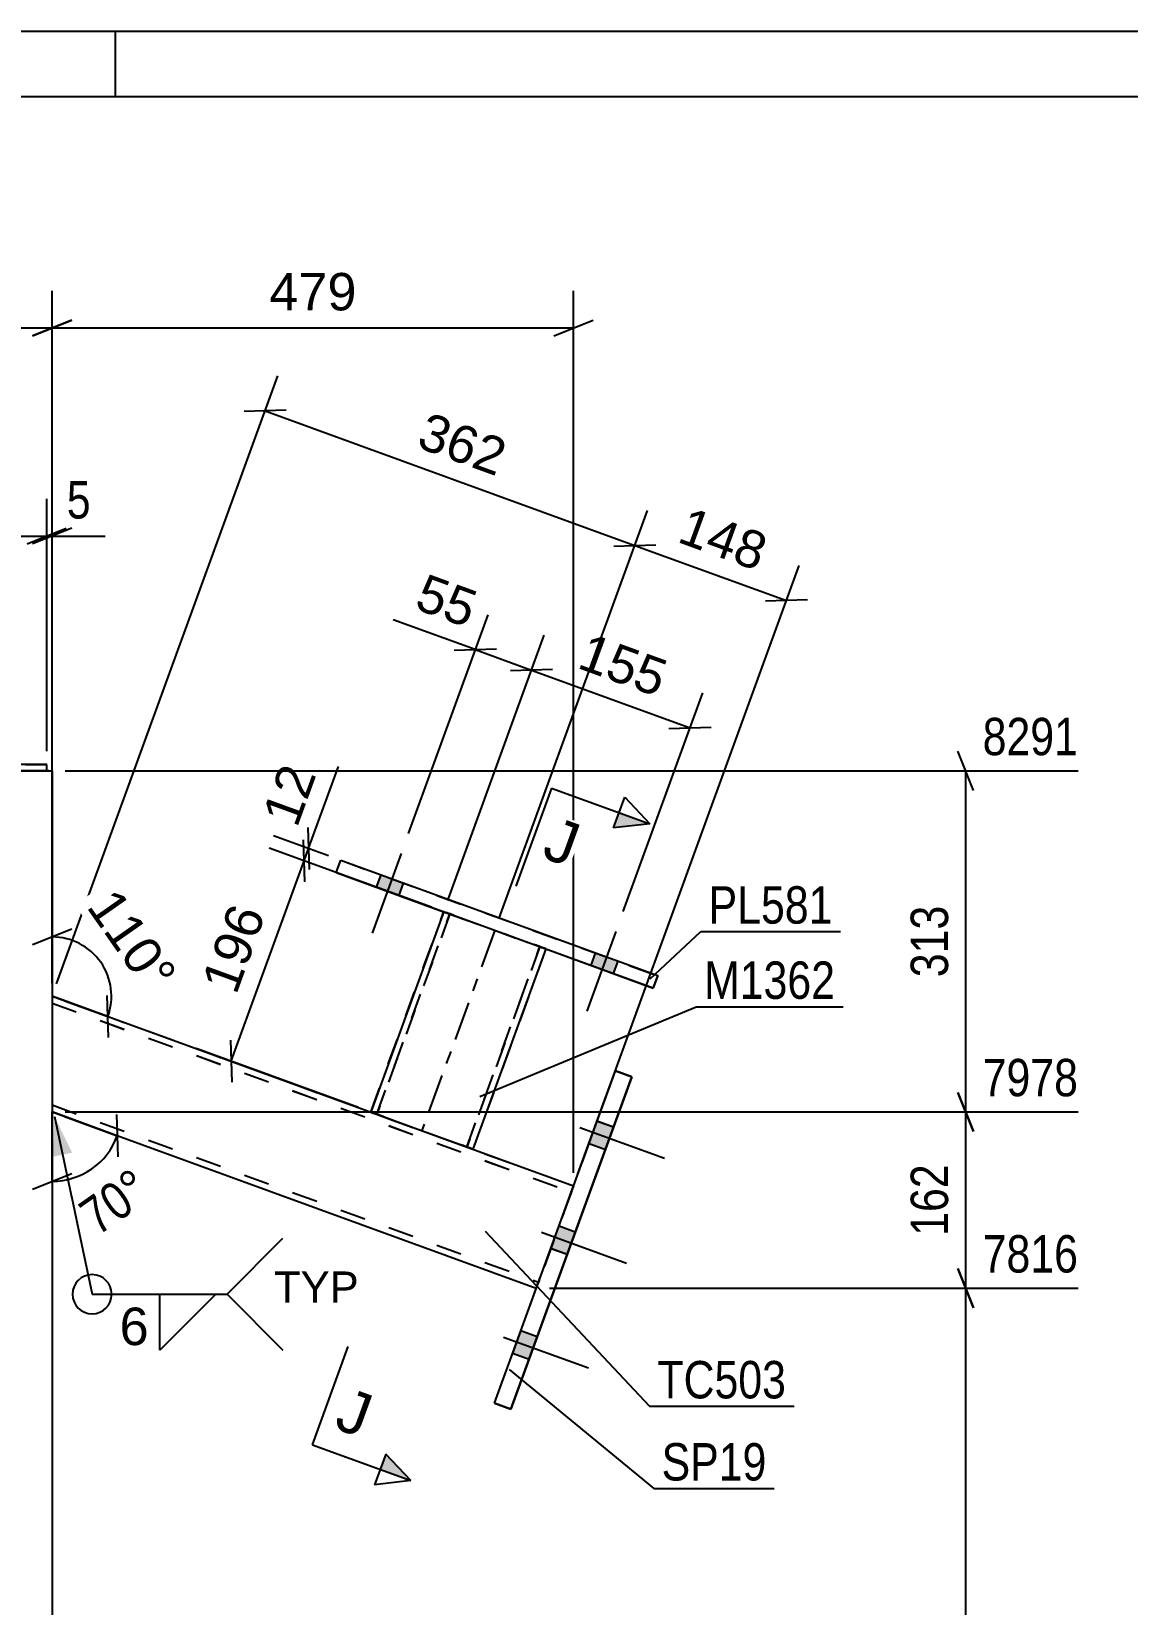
# Model space of a CAD drawing. Header units: millimetres. Extents: x -150 to 444, y -739 to 230.
# Drawn here: x 228 to 311.9, y 109.3 to 229.8 of the extents above; entities that cross this region are included whole.
import ezdxf

# ---------------------------------------------------------------- set-up
doc = ezdxf.new("R2010")
doc.units = ezdxf.units.MM
doc.linetypes.add('DXK_LINE_DOT2', pattern=[3.9198, 1.9599, -1.9599])
doc.linetypes.add('DXK_LINE_DOT3', pattern=[5.9187, 2.979, -0.9799, 0.9799, -0.9799])
doc.styles.add('Arial', font='ARIAL.TTF', dxfattribs={"height": 0.2})
doc.styles.add('Arial Narrow', font='ARIALN.TTF', dxfattribs={"height": 0.2})

# ---------------------------------------------------------------- blocks, each defined once
blk = doc.blocks.new('Unknown-284930291-1134')
at = {"color": 5, "linetype": 'Continuous'}
for p, q in [((444.4, 229.79), (-149.6, 229.79)), ((234.4, 224.79), (234.4, 229.79)), ((439.4, 224.79), (-144.6, 224.79))]:
    blk.add_line(p, q, dxfattribs=at)
blk = doc.blocks.new('Part-284930291-2192 - 2170')
at = {"color": 2, "linetype": 'Continuous'}
for p, q in [((229.54, 155.91), (269.47, 141.37)), ((229.54, 147.04), (266.62, 133.54)), ((229.54, 147.04), (266.62, 133.54))]:
    blk.add_line(p, q, dxfattribs=at)
at = {"color": 7, "linetype": 'DXK_LINE_DOT2'}
for p, q in [((229.54, 155.91), (229.54, 147.04)), ((229.54, 155.91), (269.47, 141.37)), ((229.54, 155.38), (269.3, 140.9)), ((229.54, 155.37), (269.3, 140.9)), ((229.54, 147.57), (266.79, 134.01)), ((229.54, 147.57), (266.79, 134.01)), ((269.37, 141.1), (269.26, 140.79)), ((269.3, 140.9), (269.37, 141.1)), ((269.45, 141.3), (269.37, 141.1)), ((269.37, 141.1), (269.45, 141.3)), ((269.47, 141.37), (269.45, 141.3)), ((269.45, 141.3), (269.47, 141.37)), ((269.47, 141.37), (269.47, 141.37)), ((269.3, 140.9), (266.81, 134.05)), ((269.26, 140.79), (266.83, 134.12)), ((269.25, 140.76), (266.84, 134.15)), ((269.25, 140.76), (266.9, 134.3)), ((269.25, 140.76), (269.29, 140.87)), ((269.29, 140.87), (269.25, 140.76)), ((269.29, 140.87), (269.3, 140.9)), ((269.3, 140.9), (269.29, 140.87)), ((269.3, 140.9), (269.3, 140.9)), ((266.72, 133.82), (266.65, 133.61)), ((266.65, 133.61), (266.72, 133.82)), ((266.83, 134.12), (266.72, 133.82)), ((266.72, 133.82), (266.81, 134.05)), ((266.81, 134.05), (266.79, 134.01)), ((266.79, 134.01), (266.81, 134.05)), ((266.79, 134.01), (266.79, 134.01)), ((266.84, 134.15), (266.81, 134.05)), ((266.81, 134.05), (266.84, 134.15)), ((266.84, 134.15), (266.9, 134.3)), ((266.65, 133.61), (266.62, 133.54)), ((266.62, 133.54), (266.65, 133.61)), ((266.62, 133.54), (266.62, 133.54)), ((266.62, 133.54), (266.62, 133.54))]:
    blk.add_line(p, q, dxfattribs=at)
blk = doc.blocks.new('Bolt-284930291-2201 - 2170')
at = {"linetype": 'Continuous'}
for points in [[(271.91, 144.17), (272.54, 145.89), (271.28, 146.35), (270.66, 144.62)], [(271.91, 144.17), (272.54, 145.89), (271.28, 146.34), (270.66, 144.62)], [(271.91, 144.16), (272.54, 145.89), (271.28, 146.34), (270.66, 144.62)], [(268.99, 136.14), (269.61, 137.86), (268.36, 138.32), (267.73, 136.6)], [(268.99, 136.14), (269.61, 137.86), (268.36, 138.32), (267.73, 136.59)], [(266.07, 128.11), (266.69, 129.84), (265.44, 130.29), (264.81, 128.57)], [(266.07, 128.11), (266.69, 129.83), (265.44, 130.29), (264.81, 128.57)], [(266.07, 128.11), (266.69, 129.83), (265.44, 130.29), (264.81, 128.57)]]:
    blk.add_hatch(color=1, dxfattribs=at).paths.add_polyline_path(points)
at = {"color": 1, "linetype": 'Continuous'}
for p, q in [((269.95, 145.85), (276.45, 143.49)), ((269.95, 145.85), (276.45, 143.49)), ((269.95, 145.85), (276.45, 143.49)), ((271.28, 146.35), (272.54, 145.89)), ((271.28, 146.34), (272.54, 145.89)), ((271.28, 146.34), (272.54, 145.89)), ((270.66, 144.62), (271.91, 144.17)), ((270.66, 144.62), (271.91, 144.17)), ((270.66, 144.62), (271.91, 144.16)), ((267.03, 137.83), (273.53, 135.46)), ((267.03, 137.83), (273.53, 135.46)), ((268.36, 138.32), (269.61, 137.86)), ((268.36, 138.32), (269.61, 137.86)), ((267.73, 136.6), (268.99, 136.14)), ((267.73, 136.59), (268.99, 136.14)), ((265.44, 130.29), (266.69, 129.84)), ((265.44, 130.29), (266.69, 129.83)), ((265.44, 130.29), (266.69, 129.83)), ((264.11, 129.8), (270.61, 127.44)), ((264.11, 129.8), (270.61, 127.43)), ((264.11, 129.8), (270.61, 127.43)), ((264.81, 128.57), (266.07, 128.11)), ((264.81, 128.57), (266.07, 128.11)), ((264.81, 128.57), (266.07, 128.11))]:
    blk.add_line(p, q, dxfattribs=at)
blk = doc.blocks.new('Part-284930291-2272 - 2170')
at = {"color": 2, "linetype": 'Continuous'}
for p, q in [((263.42, 124.73), (272.68, 150.18)), ((264.67, 124.28), (273.93, 149.73)), ((273.93, 149.72), (264.67, 124.27)), ((273.93, 149.73), (272.68, 150.18)), ((273.93, 149.72), (273.93, 149.73)), ((273.93, 149.72), (273.93, 149.72)), ((264.67, 124.27), (263.42, 124.73)), ((263.42, 124.73), (263.42, 124.73)), ((263.42, 124.73), (263.42, 124.73)), ((263.42, 124.73), (264.67, 124.28)), ((264.67, 124.27), (264.67, 124.28))]:
    blk.add_line(p, q, dxfattribs=at)
at = {"color": 7, "linetype": 'DXK_LINE_DOT2'}
for p, q in [((263.42, 124.73), (272.68, 150.18)), ((272.68, 150.18), (273.93, 149.72)), ((272.68, 150.18), (272.68, 150.18))]:
    blk.add_line(p, q, dxfattribs=at)
blk = doc.blocks.new('Bolt-284930291-2348 - 2170')
at = {"linetype": 'Continuous'}
for points in [[(254.36, 164.26), (256.08, 163.63), (256.42, 164.57), (254.7, 165.2)], [(270.8, 158.27), (272.52, 157.64), (272.87, 158.58), (271.14, 159.21)]]:
    blk.add_hatch(color=1, dxfattribs=at).paths.add_polyline_path(points)
at = {"color": 1, "linetype": 'Continuous'}
for p, q in [((256.27, 166.84), (254.05, 160.73)), ((254.7, 165.2), (254.36, 164.26)), ((256.42, 164.57), (256.08, 163.63)), ((272.72, 160.85), (270.49, 154.75)), ((271.14, 159.21), (270.8, 158.27)), ((272.87, 158.58), (272.52, 157.64))]:
    blk.add_line(p, q, dxfattribs=at)
blk = doc.blocks.new('Bolt-284930291-2347 - 2170')
at = {"linetype": 'Continuous'}
for points in [[(254.36, 164.26), (256.08, 163.63), (256.42, 164.57), (254.7, 165.2)], [(270.8, 158.27), (272.52, 157.65), (272.87, 158.59), (271.14, 159.21)]]:
    blk.add_hatch(color=1, dxfattribs=at).paths.add_polyline_path(points)
at = {"color": 1, "linetype": 'Continuous'}
for p, q in [((256.27, 166.84), (254.05, 160.73)), ((254.7, 165.2), (254.36, 164.26)), ((256.42, 164.57), (256.08, 163.63)), ((272.72, 160.86), (270.49, 154.75)), ((271.14, 159.21), (270.8, 158.27)), ((272.87, 158.59), (272.52, 157.65))]:
    blk.add_line(p, q, dxfattribs=at)
blk = doc.blocks.new('Part-284930291-2243 - 2170')
at = {"color": 2, "linetype": 'Continuous'}
for p, q in [((229.12, 173.66), (188.29, 173.66)), ((188.29, 173.16), (188.29, 173.66)), ((229.12, 173.16), (229.12, 173.66)), ((188.29, 173.16), (189.68, 173.16)), ((229.12, 173.16), (227.72, 173.16))]:
    blk.add_line(p, q, dxfattribs=at)
at = {"color": 7, "linetype": 'DXK_LINE_DOT2'}
for p, q in [((188.29, 173.65), (229.12, 173.65)), ((188.29, 173.15), (188.29, 173.16)), ((188.29, 173.15), (188.29, 173.16)), ((229.12, 173.15), (188.29, 173.15)), ((227.72, 173.16), (189.68, 173.16)), ((229.12, 173.15), (229.12, 173.16)), ((229.12, 173.16), (229.12, 173.15))]:
    blk.add_line(p, q, dxfattribs=at)
blk = doc.blocks.new('Part-284930291-2309 - 2170')
at = {"color": 7, "linetype": 'DXK_LINE_DOT2'}
for p, q in [((228.56, 173.15), (227.48, 173.15)), ((228.56, 173.16), (227.72, 173.16)), ((229.12, 173.16), (228.56, 173.16)), ((229.28, 173.15), (228.56, 173.15)), ((229.54, 173.15), (229.28, 173.15))]:
    blk.add_line(p, q, dxfattribs=at)
at = {"color": 2, "linetype": 'Continuous'}
for p, q in [((229.28, 173.16), (229.12, 173.16)), ((229.28, 173.16), (229.54, 173.16)), ((229.54, 173.16), (229.54, 107.61))]:
    blk.add_line(p, q, dxfattribs=at)
blk = doc.blocks.new('Part-284930291-2341 - 2170')
at = {"color": 2, "linetype": 'Continuous'}
for p, q in [((259.53, 162.38), (253.94, 147.03)), ((267.36, 159.53), (261.77, 144.18)), ((254.01, 147.01), (253.94, 147.03)), ((253.94, 147.03), (254.01, 147)), ((254.21, 146.93), (254.01, 147.01)), ((254.01, 147), (254.21, 146.93)), ((254.52, 146.82), (254.21, 146.93)), ((254.21, 146.93), (254.41, 146.86)), ((254.45, 146.85), (254.41, 146.86)), ((254.55, 146.81), (254.45, 146.85)), ((254.88, 146.69), (254.52, 146.82)), ((254.7, 146.75), (254.55, 146.81)), ((254.7, 146.75), (261.01, 144.46)), ((254.88, 146.69), (260.83, 144.52)), ((261.19, 144.39), (260.83, 144.52)), ((261.16, 144.4), (261.01, 144.46)), ((261.26, 144.36), (261.16, 144.4)), ((261.5, 144.28), (261.19, 144.39)), ((261.3, 144.35), (261.26, 144.36)), ((261.3, 144.35), (261.5, 144.28)), ((261.5, 144.28), (261.7, 144.21)), ((261.7, 144.21), (261.5, 144.28)), ((261.7, 144.21), (261.77, 144.18)), ((261.77, 144.18), (261.7, 144.21))]:
    blk.add_line(p, q, dxfattribs=at)
at = {"color": 7, "linetype": 'DXK_LINE_DOT2'}
for p, q in [((253.94, 147.03), (259.53, 162.38)), ((254.41, 146.86), (260, 162.21)), ((260, 162.21), (254.41, 146.86)), ((259.53, 162.38), (259.53, 162.38)), ((259.53, 162.38), (259.53, 162.38)), ((259.6, 162.35), (259.53, 162.38)), ((259.53, 162.38), (259.6, 162.35)), ((259.8, 162.28), (259.6, 162.35)), ((259.6, 162.35), (259.8, 162.28)), ((260.03, 162.19), (259.8, 162.28)), ((259.8, 162.28), (260.11, 162.17)), ((260, 162.21), (260, 162.21)), ((260.03, 162.2), (260, 162.21)), ((260, 162.21), (260.03, 162.19)), ((260.13, 162.16), (260.03, 162.2)), ((260.03, 162.19), (260.13, 162.16)), ((260.29, 162.1), (260.03, 162.19)), ((260.11, 162.17), (260.47, 162.04)), ((260.29, 162.1), (260.13, 162.16)), ((260.13, 162.16), (260.29, 162.1)), ((260.29, 162.1), (266.42, 159.87)), ((260.29, 162.1), (266.6, 159.81)), ((260.29, 162.1), (266.6, 159.81)), ((260.47, 162.04), (266.42, 159.87)), ((261.3, 144.35), (266.89, 159.7)), ((266.89, 159.7), (261.3, 144.35)), ((267.36, 159.53), (261.77, 144.18)), ((266.42, 159.87), (266.78, 159.74)), ((266.75, 159.75), (266.42, 159.87)), ((266.75, 159.75), (266.6, 159.81)), ((266.6, 159.81), (266.75, 159.75)), ((266.85, 159.71), (266.75, 159.75)), ((266.75, 159.75), (266.85, 159.71)), ((267.08, 159.63), (266.75, 159.75)), ((266.78, 159.74), (267.08, 159.63)), ((266.89, 159.7), (266.85, 159.71)), ((266.85, 159.71), (266.89, 159.7)), ((266.89, 159.7), (266.89, 159.7)), ((267.08, 159.63), (267.29, 159.56)), ((267.29, 159.55), (267.08, 159.63)), ((267.29, 159.56), (267.36, 159.53)), ((267.36, 159.53), (267.29, 159.55)), ((267.36, 159.53), (267.36, 159.53)), ((267.36, 159.53), (267.36, 159.53)), ((253.94, 147.03), (253.94, 147.03)), ((254.41, 146.86), (254.41, 146.86)), ((254.41, 146.86), (254.45, 146.85)), ((254.41, 146.86), (254.45, 146.85)), ((254.45, 146.85), (254.55, 146.81)), ((254.45, 146.85), (254.52, 146.82)), ((254.52, 146.82), (254.7, 146.75)), ((254.55, 146.81), (254.7, 146.76)), ((254.7, 146.76), (261.01, 144.46)), ((254.7, 146.75), (261.19, 144.39)), ((261.01, 144.46), (261.19, 144.39)), ((261.19, 144.39), (261.26, 144.37)), ((261.19, 144.39), (261.3, 144.35)), ((261.26, 144.37), (261.3, 144.35)), ((261.3, 144.35), (261.3, 144.35)), ((261.77, 144.18), (261.77, 144.18))]:
    blk.add_line(p, q, dxfattribs=at)
at = {"color": 7, "linetype": 'DXK_LINE_DOT3'}
blk.add_line((263.44, 160.95), (257.86, 145.61), dxfattribs=at)
blk = doc.blocks.new('Part-284930291-2346 - 2170')
at = {"color": 2, "linetype": 'Continuous'}
for p, q in [((251.3, 165.37), (251.64, 166.31)), ((251.64, 166.31), (275.92, 157.48)), ((251.3, 165.37), (251.3, 165.37)), ((251.3, 165.37), (251.3, 165.37)), ((251.3, 165.37), (275.58, 156.54)), ((251.3, 165.37), (259.52, 162.37)), ((267.35, 159.52), (275.58, 156.53)), ((275.92, 157.48), (275.58, 156.54)), ((275.58, 156.53), (275.92, 157.47)), ((275.58, 156.53), (275.58, 156.54))]:
    blk.add_line(p, q, dxfattribs=at)
at = {"color": 7, "linetype": 'DXK_LINE_DOT2'}
for p, q in [((251.3, 165.37), (251.64, 166.31)), ((251.64, 166.31), (251.64, 166.31)), ((251.64, 166.31), (275.92, 157.47)), ((259.52, 162.37), (267.35, 159.52)), ((275.92, 157.47), (275.92, 157.48))]:
    blk.add_line(p, q, dxfattribs=at)
blk = doc.blocks.new('StraightDimension-284930291-8171 - 2170')
at = {"color": 7, "linetype": 'Continuous'}
for p, q in [((249.12, 168.82), (249.22, 165.6)), ((250.7, 166.65), (246.49, 168.18)), ((248.88, 164.66), (248.78, 167.89)), ((258.59, 162.72), (246.15, 167.25)), ((248.83, 166.27), (249.17, 167.21))]:
    blk.add_line(p, q, dxfattribs=at)
at = {"color": 0}
blk.add_wipeout([(250.57, 173.27), (246.63, 174.7), (244.7, 169.4), (248.64, 167.96)], dxfattribs=at)
at = {"color": 7, "linetype": 'Continuous'}
blk.add_line((249.17, 167.21), (251.46, 173.5), dxfattribs=at)
blk.add_line((249.17, 167.21), (251.46, 173.5), dxfattribs=at)
at = {"color": 3, "style": 'Arial'}
blk.add_text('12', height=2.865, rotation=69.9983, dxfattribs=at).set_placement((248.28, 168.73))
blk = doc.blocks.new('AngleDimension-284930291-2497 - 2170')
at = {"color": 7, "linetype": 'Continuous'}
for p, q in [((234.52, 145.22), (229.54, 147.04)), ((229.54, 141.73), (229.54, 147.04)), ((230.48, 146.7), (234.52, 145.22)), ((234.47, 146.84), (234.57, 143.61)), ((228.04, 141.13), (231.04, 142.33))]:
    blk.add_line(p, q, dxfattribs=at)
blk.add_arc((229.54, 147.04), 5.31, 270, 340, dxfattribs=at)
at = {"color": 0}
blk.add_wipeout([(238.15, 140.36), (235.74, 143.81), (230.45, 140.1), (232.86, 136.66)], dxfattribs=at)
at = {"color": 3, "style": 'Arial Narrow'}
blk.add_text('70°', height=2.863, rotation=35.002, dxfattribs=at).set_placement((233.01, 137.5))
blk = doc.blocks.new('StraightDimension-284930291-8087 - 2170')
at = {"color": 7, "linetype": 'Continuous'}
for p, q in [((300.11, 132.04), (298.91, 135.04)), ((267.62, 133.54), (308.12, 133.54)), ((299.51, 50.03), (299.51, 133.54)), ((298.91, 51.53), (300.11, 48.53)), ((230.54, 50.03), (308.12, 50.03))]:
    blk.add_line(p, q, dxfattribs=at)
at = {"color": 0}
blk.add_wipeout([(298.76, 96.04), (294.56, 96.04), (294.56, 87.53), (298.76, 87.53)], dxfattribs=at)
at = {"color": 3, "style": 'Arial Narrow'}
blk.add_text('3190', height=2.863, rotation=90.0002, dxfattribs=at).set_placement((298.16, 88.13))
at = {"color": 0, "linetype": 'Continuous'}
blk.add_wipeout([(308.72, 134.14), (308.72, 138.34), (300.21, 138.34), (300.21, 134.14)], dxfattribs=at)
at = {"color": 3, "linetype": 'Continuous', "style": 'Arial Narrow'}
blk.add_text('7816', height=2.863, dxfattribs=at).set_placement((300.81, 134.74))
blk = doc.blocks.new('StraightDimension-284930291-5846 - 2170')
at = {"color": 7, "linetype": 'Continuous'}
for p, q in [((259.87, 163.32), (267.23, 183.56)), ((267.87, 180.93), (264.64, 180.83)), ((266.26, 180.88), (278.4, 176.46)), ((273.27, 162.38), (279.37, 179.14)), ((276.78, 176.41), (280.01, 176.51))]:
    blk.add_line(p, q, dxfattribs=at)
at = {"color": 0}
blk.add_wipeout([(276.28, 178.03), (277.72, 181.97), (270.32, 184.67), (268.89, 180.72)], dxfattribs=at)
at = {"color": 3, "style": 'Arial'}
blk.add_text('155', height=2.865, rotation=-20.002, dxfattribs=at).set_placement((269.65, 181.08))
blk = doc.blocks.new('StraightDimension-284930291-2528 - 2170')
at = {"color": 7, "linetype": 'Continuous'}
for p, q in [((188.29, 174.66), (188.29, 193.99)), ((229.12, 174.66), (229.12, 193.99)), ((189.79, 191.74), (186.79, 190.54)), ((227.62, 190.54), (230.62, 191.74)), ((188.29, 191.14), (229.12, 191.14))]:
    blk.add_line(p, q, dxfattribs=at)
at = {"color": 0}
blk.add_wipeout([(212.04, 191.89), (212.04, 196.09), (205.36, 196.09), (205.36, 191.89)], dxfattribs=at)
at = {"color": 3, "style": 'Arial Narrow'}
blk.add_text('490', height=2.863, dxfattribs=at).set_placement((205.96, 192.49))
blk = doc.blocks.new('StraightDimension-284930291-2536 - 2170')
at = {"color": 7, "linetype": 'Continuous'}
for p, q in [((229.12, 174.66), (229.12, 193.99)), ((229.54, 174.16), (229.54, 193.99)), ((227.62, 190.54), (230.62, 191.74)), ((231.04, 191.74), (228.04, 190.54)), ((229.12, 191.14), (229.54, 191.14)), ((229.54, 191.14), (233.61, 191.14)), ((229.54, 191.14), (233.61, 191.14))]:
    blk.add_line(p, q, dxfattribs=at)
at = {"color": 0}
blk.add_wipeout([(233.09, 191.89), (233.09, 196.09), (230.06, 196.09), (230.06, 191.89)], dxfattribs=at)
at = {"color": 3, "style": 'Arial Narrow'}
blk.add_text('5', height=2.86, dxfattribs=at).set_placement((230.66, 192.49))
blk = doc.blocks.new('StraightDimension-284930291-5847 - 2170')
at = {"color": 7, "linetype": 'Continuous'}
for p, q in [((256.83, 168.37), (262.93, 185.12)), ((259.87, 163.32), (267.23, 183.56)), ((260.34, 182.4), (263.57, 182.5)), ((261.95, 182.45), (266.26, 180.88)), ((267.87, 180.93), (264.64, 180.83))]:
    blk.add_line(p, q, dxfattribs=at)
at = {"color": 0}
blk.add_wipeout([(261.71, 183.33), (263.15, 187.28), (257.84, 189.21), (256.41, 185.26)], dxfattribs=at)
at = {"color": 7, "linetype": 'Continuous'}
blk.add_line((261.95, 182.45), (255.66, 184.74), dxfattribs=at)
blk.add_line((261.95, 182.45), (255.66, 184.74), dxfattribs=at)
at = {"color": 3, "style": 'Arial'}
blk.add_text('55', height=2.865, rotation=-20.002, dxfattribs=at).set_placement((257.18, 185.62))
blk = doc.blocks.new('StraightDimension-284930291-5884 - 2170')
at = {"color": 7, "linetype": 'Continuous'}
for p, q in [((263.78, 161.89), (275.14, 193.11)), ((272.56, 190.38), (275.78, 190.48)), ((274.17, 190.43), (285.79, 186.2)), ((269.81, 142.31), (286.76, 188.88)), ((287.4, 186.25), (284.17, 186.15))]:
    blk.add_line(p, q, dxfattribs=at)
at = {"color": 0}
blk.add_wipeout([(283.93, 187.67), (285.37, 191.62), (277.97, 194.31), (276.54, 190.37)], dxfattribs=at)
at = {"color": 3, "style": 'Arial'}
blk.add_text('148', height=2.865, rotation=-20.002, dxfattribs=at).set_placement((277.31, 190.73))
blk = doc.blocks.new('StraightDimension-284930291-5885 - 2170')
at = {"color": 7, "linetype": 'Continuous'}
for p, q in [((229.88, 156.85), (246.83, 203.42)), ((247.47, 200.79), (244.24, 200.69)), ((245.85, 200.74), (274.17, 190.43)), ((263.78, 161.89), (275.14, 193.11)), ((272.56, 190.38), (275.78, 190.48))]:
    blk.add_line(p, q, dxfattribs=at)
at = {"color": 0}
blk.add_wipeout([(263.97, 194.94), (265.4, 198.89), (258.01, 201.58), (256.57, 197.63)], dxfattribs=at)
at = {"color": 3, "style": 'Arial'}
blk.add_text('362', height=2.865, rotation=-20.002, dxfattribs=at).set_placement((257.34, 197.99))
blk = doc.blocks.new('StraightDimension-284930291-7621 - 2170')
at = {"color": 7, "linetype": 'Continuous'}
for p, q in [((229.54, 156.91), (229.54, 209.93)), ((269.47, 142.37), (269.47, 209.93)), ((231.04, 207.68), (228.04, 206.48)), ((267.97, 206.48), (270.97, 207.68)), ((229.54, 207.08), (269.47, 207.08))]:
    blk.add_line(p, q, dxfattribs=at)
at = {"color": 0}
blk.add_wipeout([(253.44, 207.83), (253.44, 212.03), (245.57, 212.03), (245.57, 207.83)], dxfattribs=at)
at = {"color": 3, "style": 'Arial'}
blk.add_text('479', height=2.865, dxfattribs=at).set_placement((246.17, 208.43))
blk = doc.blocks.new('StraightDimension-284930291-7622 - 2170')
at = {"color": 7, "linetype": 'Continuous'}
for p, q in [((187.87, 172.07), (187.87, 209.93)), ((229.54, 156.91), (229.54, 209.93)), ((189.37, 207.68), (186.37, 206.48)), ((228.04, 206.48), (231.04, 207.68)), ((187.87, 207.08), (229.54, 207.08))]:
    blk.add_line(p, q, dxfattribs=at)
at = {"color": 0}
blk.add_wipeout([(212.64, 207.83), (212.64, 212.03), (204.77, 212.03), (204.77, 207.83)], dxfattribs=at)
at = {"color": 3, "style": 'Arial'}
blk.add_text('500', height=2.865, dxfattribs=at).set_placement((205.37, 208.43))
blk = doc.blocks.new('AngleDimension-284930291-7999 - 2170')
at = {"color": 7, "linetype": 'Continuous'}
for p, q in [((228.04, 159.85), (231.04, 161.05)), ((229.54, 160.45), (229.54, 155.9)), ((233.81, 154.35), (229.54, 155.9)), ((230.48, 155.56), (233.81, 154.35)), ((233.86, 152.73), (233.75, 155.96))]:
    blk.add_line(p, q, dxfattribs=at)
blk.add_arc((229.54, 155.9), 4.54, 340, 90, dxfattribs=at)
at = {"color": 0}
blk.add_wipeout([(236.71, 155.15), (240.15, 157.56), (234.72, 165.31), (231.28, 162.9)], dxfattribs=at)
at = {"color": 3, "style": 'Arial'}
blk.add_text('110°', height=2.865, rotation=-54.9982, dxfattribs=at).set_placement((232.11, 162.76))
blk = doc.blocks.new('StraightDimension-284930291-8085 - 2170')
at = {"color": 7, "linetype": 'Continuous'}
for p, q in [((300.11, 171.66), (298.91, 174.66)), ((230.54, 173.16), (308.12, 173.16)), ((299.51, 147.04), (299.51, 173.16)), ((298.91, 148.54), (300.11, 145.54)), ((230.54, 147.04), (308.12, 147.04))]:
    blk.add_line(p, q, dxfattribs=at)
at = {"color": 0}
blk.add_wipeout([(298.76, 163.44), (294.56, 163.44), (294.56, 156.76), (298.76, 156.76)], dxfattribs=at)
at = {"color": 3, "style": 'Arial Narrow'}
blk.add_text('313', height=2.863, rotation=90.0002, dxfattribs=at).set_placement((298.16, 157.36))
at = {"color": 0, "linetype": 'Continuous'}
blk.add_wipeout([(308.72, 173.76), (308.72, 177.96), (300.21, 177.96), (300.21, 173.76)], dxfattribs=at)
at = {"color": 3, "linetype": 'Continuous', "style": 'Arial Narrow'}
blk.add_text('8291', height=2.863, dxfattribs=at).set_placement((300.81, 174.36))
blk = doc.blocks.new('StraightDimension-284930291-8086 - 2170')
at = {"color": 7, "linetype": 'Continuous'}
for p, q in [((300.11, 145.54), (298.91, 148.54)), ((230.54, 147.04), (308.12, 147.04)), ((299.51, 133.54), (299.51, 147.04)), ((298.91, 135.04), (300.11, 132.04)), ((267.62, 133.54), (308.12, 133.54))]:
    blk.add_line(p, q, dxfattribs=at)
at = {"color": 0}
blk.add_wipeout([(298.76, 143.63), (294.56, 143.63), (294.56, 136.95), (298.76, 136.95)], dxfattribs=at)
at = {"color": 3, "style": 'Arial Narrow'}
blk.add_text('162', height=2.863, rotation=90.0002, dxfattribs=at).set_placement((298.16, 137.55))
at = {"color": 0, "linetype": 'Continuous'}
blk.add_wipeout([(308.72, 147.64), (308.72, 151.84), (300.21, 151.84), (300.21, 147.64)], dxfattribs=at)
at = {"color": 3, "linetype": 'Continuous', "style": 'Arial Narrow'}
blk.add_text('7978', height=2.863, dxfattribs=at).set_placement((300.81, 148.24))
blk = doc.blocks.new('StraightDimension-284930291-8172 - 2170')
at = {"color": 7, "linetype": 'Continuous'}
for p, q in [((248.88, 164.66), (248.78, 167.89)), ((243.24, 150.93), (248.83, 166.27)), ((258.59, 162.72), (246.15, 167.25)), ((253, 147.37), (240.56, 151.9)), ((243.19, 152.54), (243.29, 149.31))]:
    blk.add_line(p, q, dxfattribs=at)
at = {"color": 0}
blk.add_wipeout([(246.68, 162.55), (242.73, 163.99), (240.04, 156.6), (243.98, 155.16)], dxfattribs=at)
at = {"color": 3, "style": 'Arial'}
blk.add_text('196', height=2.865, rotation=69.9983, dxfattribs=at).set_placement((243.62, 155.93))
blk = doc.blocks.new('Mark-284930291-2188 - 2170')
at = {"color": 0}
blk.add_wipeout([(285.76, 125.1), (285.76, 128.1), (275.9, 128.1), (275.9, 125.1)], dxfattribs=at)
blk.add_wipeout([(285.76, 125.1), (285.76, 128.1), (275.9, 128.1), (275.9, 125.1)], dxfattribs=at)
at = {"color": 30, "linetype": 'Continuous'}
for p, q in [((262.71, 137.9), (275.3, 124.5)), ((275.3, 124.5), (286.36, 124.5))]:
    blk.add_line(p, q, dxfattribs=at)
at = {"color": 3, "style": 'Arial Narrow'}
blk.add_text('TC503', height=2.863, dxfattribs=at).set_placement((275.9, 125.1))
blk = doc.blocks.new('WeldMark-284930291-2616 - 2170')
at = {"linetype": 'Continuous'}
blk.add_hatch(color=30, dxfattribs=at).paths.add_polyline_path([(229.6, 143.61), (229.71, 146.7), (231.07, 143.92)])
at = {"color": 30, "linetype": 'Continuous'}
for p, q in [((229.71, 146.7), (232.6, 133.08)), ((232.6, 133.08), (242.93, 133.08))]:
    blk.add_line(p, q, dxfattribs=at)
at = {"color": 3, "linetype": 'Continuous'}
for p, q in [((242.93, 133.08), (247.21, 137.37)), ((237.78, 133.08), (242.07, 133.08)), ((242.07, 133.08), (237.78, 128.8)), ((237.78, 128.8), (237.78, 133.08)), ((242.93, 133.08), (247.21, 128.8))]:
    blk.add_line(p, q, dxfattribs=at)
blk.add_arc((232.6, 133.08), 1.5, 90, 270, dxfattribs=at)
at = {"color": 0}
blk.add_wipeout([(237.13, 128.98), (237.13, 132.38), (234.5, 132.38), (234.5, 128.98)], dxfattribs=at)
at = {"color": 3, "linetype": 'Continuous'}
blk.add_arc((232.6, 133.08), 1.5, 270, 90, dxfattribs=at)
at = {"color": 3, "style": 'Arial'}
blk.add_text('6', height=2.87, dxfattribs=at).set_placement((234.7, 129.18))
at = {"color": 0, "linetype": 'Continuous'}
blk.add_wipeout([(253.01, 132.43), (253.01, 134.93), (246.53, 134.93), (246.53, 132.43)], dxfattribs=at)
blk.add_wipeout([(253.01, 132.43), (253.01, 134.93), (246.53, 134.93), (246.53, 132.43)], dxfattribs=at)
at = {"color": 3, "linetype": 'Continuous', "style": 'Arial'}
blk.add_text('TYP', height=2.388, dxfattribs=at).set_placement((246.53, 132.43))
blk = doc.blocks.new('SectionMark-284930291-7374 - 2170')
at = {"linetype": 'Continuous'}
for points in [[(272.53, 168.79), (272.96, 169.96), (275.31, 169.11)], [(254.66, 119.67), (255.09, 120.84), (257.01, 118.81)]]:
    blk.add_hatch(color=6, dxfattribs=at).paths.add_polyline_path(points)
at = {"color": 6, "linetype": 'Continuous'}
for p, q in [((272.53, 168.79), (273.39, 171.14)), ((273.39, 171.14), (275.31, 169.11)), ((275.31, 169.11), (272.53, 168.79)), ((255.09, 120.84), (254.23, 118.49)), ((257.01, 118.81), (255.09, 120.84)), ((257.01, 118.81), (254.23, 118.49))]:
    blk.add_line(p, q, dxfattribs=at)
at = {"color": 0, "linetype": 'Continuous'}
for points in [[(269.13, 165.77), (270.33, 169.06), (268.13, 169.86), (266.93, 166.57)], [(253.22, 122.05), (254.42, 125.34), (252.22, 126.14), (251.03, 122.85)]]:
    blk.add_wipeout(points, dxfattribs=at)
at = {"color": 6, "linetype": 'Continuous'}
for p, q in [((267.79, 171.84), (265.05, 164.33)), ((267.79, 171.84), (275.31, 169.11)), ((249.49, 121.55), (252.22, 129.07)), ((249.49, 121.55), (257.01, 118.81))]:
    blk.add_line(p, q, dxfattribs=at)
at = {"color": 3, "linetype": 'Continuous', "style": 'Arial'}
for p in [(266.93, 166.57), (251.03, 122.85)]:
    blk.add_text('J', height=3.34, rotation=-19.9962, dxfattribs=at).set_placement(p)
blk = doc.blocks.new('Mark-284930291-2337 - 2170')
at = {"color": 0}
blk.add_wipeout([(289.52, 155.7), (289.52, 158.7), (279.47, 158.7), (279.47, 155.7)], dxfattribs=at)
blk.add_wipeout([(289.52, 155.7), (289.52, 158.7), (279.47, 158.7), (279.47, 155.7)], dxfattribs=at)
at = {"color": 30, "linetype": 'Continuous'}
for p, q in [((262.29, 148.21), (278.87, 155.1)), ((278.87, 155.1), (290.12, 155.1))]:
    blk.add_line(p, q, dxfattribs=at)
at = {"color": 3, "style": 'Arial Narrow'}
blk.add_text('M1362', height=2.863, dxfattribs=at).set_placement((279.47, 155.7))
blk = doc.blocks.new('Mark-284930291-2342 - 2170')
at = {"color": 0}
blk.add_wipeout([(289.32, 161.46), (289.32, 164.46), (279.82, 164.46), (279.82, 161.46)], dxfattribs=at)
blk.add_wipeout([(289.32, 161.46), (289.32, 164.46), (279.82, 164.46), (279.82, 161.46)], dxfattribs=at)
at = {"color": 30, "linetype": 'Continuous'}
for p, q in [((275.33, 157.24), (279.22, 160.86)), ((279.22, 160.86), (289.92, 160.86))]:
    blk.add_line(p, q, dxfattribs=at)
at = {"color": 3, "style": 'Arial Narrow'}
blk.add_text('PL581', height=2.863, dxfattribs=at).set_placement((279.82, 161.46))
blk = doc.blocks.new('Mark-284930291-2268 - 2170')
at = {"color": 0}
blk.add_wipeout([(284.25, 118.81), (284.25, 121.81), (276.22, 121.81), (276.22, 118.81)], dxfattribs=at)
blk.add_wipeout([(284.25, 118.81), (284.25, 121.81), (276.22, 121.81), (276.22, 118.81)], dxfattribs=at)
at = {"color": 30, "linetype": 'Continuous'}
for p, q in [((264.53, 127.31), (275.62, 118.21)), ((275.62, 118.21), (284.85, 118.21))]:
    blk.add_line(p, q, dxfattribs=at)
at = {"color": 3, "style": 'Arial Narrow'}
blk.add_text('SP19', height=2.863, dxfattribs=at).set_placement((276.22, 118.81))

msp = doc.modelspace()

# ---------------------------------------------------------------- block references
for name in ['Unknown-284930291-1134', 'Part-284930291-2243 - 2170', 'Part-284930291-2309 - 2170', 'Part-284930291-2346 - 2170', 'Bolt-284930291-2348 - 2170', 'Bolt-284930291-2347 - 2170', 'Part-284930291-2341 - 2170', 'Part-284930291-2192 - 2170', 'Part-284930291-2272 - 2170', 'Bolt-284930291-2201 - 2170']:
    msp.add_blockref(name, (0, 0))

# ---------------------------------------------------------------- next in the draw order: block references
for name in ['StraightDimension-284930291-2528 - 2170', 'StraightDimension-284930291-5846 - 2170', 'StraightDimension-284930291-8171 - 2170', 'AngleDimension-284930291-2497 - 2170']:
    msp.add_blockref(name, (0, 0))

# ---------------------------------------------------------------- next in the draw order: block references
for name in ['StraightDimension-284930291-2536 - 2170', 'StraightDimension-284930291-5847 - 2170', 'StraightDimension-284930291-8087 - 2170']:
    msp.add_blockref(name, (0, 0))

# ---------------------------------------------------------------- next in the draw order: block references
msp.add_blockref('StraightDimension-284930291-5884 - 2170', (0, 0))

# ---------------------------------------------------------------- next in the draw order: block references
msp.add_blockref('StraightDimension-284930291-5885 - 2170', (0, 0))

# ---------------------------------------------------------------- next in the draw order: block references
msp.add_blockref('StraightDimension-284930291-7621 - 2170', (0, 0))

# ---------------------------------------------------------------- next in the draw order: block references
msp.add_blockref('StraightDimension-284930291-7622 - 2170', (0, 0))

# ---------------------------------------------------------------- next in the draw order: block references
msp.add_blockref('AngleDimension-284930291-7999 - 2170', (0, 0))

# ---------------------------------------------------------------- next in the draw order: block references
msp.add_blockref('StraightDimension-284930291-8085 - 2170', (0, 0))

# ---------------------------------------------------------------- next in the draw order: block references
msp.add_blockref('StraightDimension-284930291-8086 - 2170', (0, 0))

# ---------------------------------------------------------------- next in the draw order: block references
for name in ['StraightDimension-284930291-8172 - 2170', 'WeldMark-284930291-2616 - 2170', 'Mark-284930291-2188 - 2170']:
    msp.add_blockref(name, (0, 0))

# ---------------------------------------------------------------- next in the draw order: block references
msp.add_blockref('SectionMark-284930291-7374 - 2170', (0, 0))

# ---------------------------------------------------------------- next in the draw order: block references
for name in ['Mark-284930291-2337 - 2170', 'Mark-284930291-2268 - 2170']:
    msp.add_blockref(name, (0, 0))

# ---------------------------------------------------------------- next in the draw order: block references
msp.add_blockref('Mark-284930291-2342 - 2170', (0, 0))

doc.saveas('drawing.dxf')
